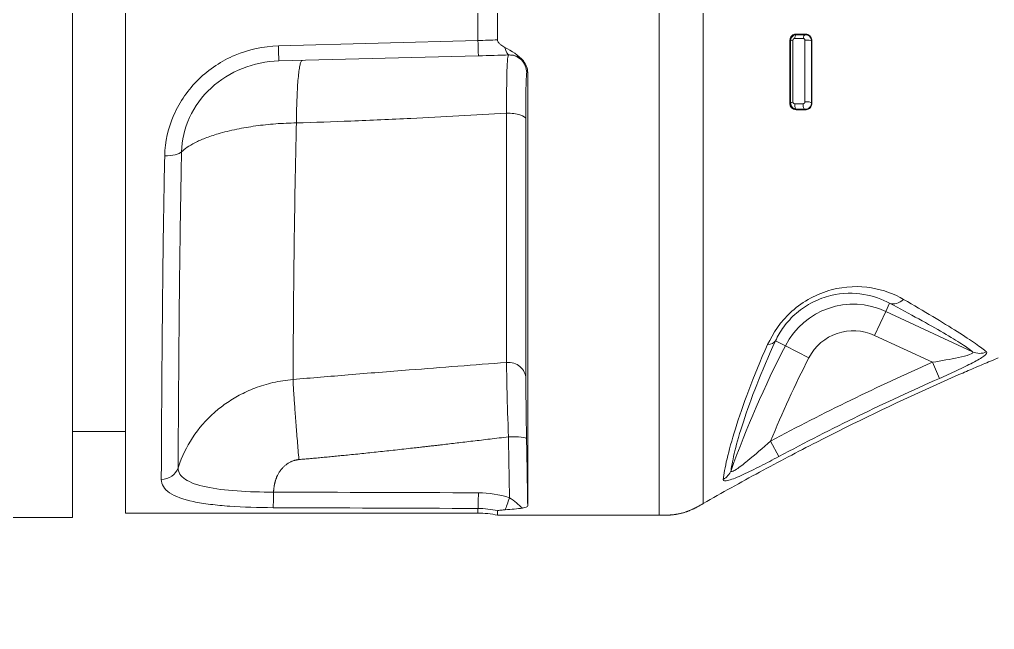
# Model space of a CAD drawing. Header units: millimetres. Extents: x 0 to 594, y 0 to 532.
# Drawn here: x 460.39 to 465.91, y 279.06 to 282.52 of the extents above; entities that cross this region are included whole.
import ezdxf

# ---------------------------------------------------------------- set-up
doc = ezdxf.new("R2010")
doc.units = ezdxf.units.MM
for name, color, linetype, true_color in [('13', 7, 'Continuous', 0xffffff), ('201', 7, 'Continuous', 0xffffff), ('4', 7, 'Continuous', 0xffffff)]:
    doc.layers.add(name, color=color, linetype=linetype, true_color=true_color)

# ---------------------------------------------------------------- blocks, each defined once
blk = doc.blocks.new('_U13')
at = {"layer": '201', "color": 250, "lineweight": 13}
blk.add_arc((430.61169, 282.820884), 53.921515, 175, 359.999943, dxfattribs=at)

msp = doc.modelspace()

# ---------------------------------------------------------------- linework, layer by layer
at = {"layer": '13', "color": 250, "linetype": 'Continuous', "lineweight": 18}
msp.add_circle((430.61169, 282.82088), 80.5978, dxfattribs=at)
at = {"layer": '4', "color": 250, "linetype": 'Continuous', "lineweight": 18}
for p, q in [((460.68669, 285.94588), (460.68669, 279.69588)), ((460.98669, 279.72088), (460.98669, 285.92008)), ((463.09515, 283.23904), (463.09515, 282.40273)), ((462.98666, 282.31237), (461.85615, 282.28277)), ((463.26602, 282.21737), (463.26602, 279.76221)), ((463.25528, 281.95276), (463.25528, 280.48283)), ((460.68669, 280.18338), (460.98669, 280.18338)), ((458.98669, 279.69588), (460.68669, 279.69588)), ((460.98669, 279.72088), (462.98404, 279.72088)), ((463.09515, 279.70838), (463.09515, 279.73375)), ((463.09515, 279.70838), (463.61169, 279.70838)), ((463.61169, 279.70838), (464.01169, 279.70838))]:
    msp.add_line(p, q, dxfattribs=at)
at = {"layer": '4', "color": 250, "linetype": 'Continuous', "lineweight": 13}
for p, q in [((462.98404, 282.39872), (462.98404, 283.24305)), ((464.01169, 279.70838), (464.01169, 282.82088)), ((461.85353, 282.36813), (462.98404, 282.39872)), ((463.14658, 280.57446), (463.14658, 281.98678)), ((465.3165, 280.91011), (465.29496, 280.86391)), ((465.29496, 280.86391), (465.23165, 280.72815)), ((465.29496, 280.86391), (465.78632, 280.63478)), ((464.67072, 280.69754), (464.726, 280.66913)), ((465.55931, 280.57536), (465.23165, 280.72815)), ((464.726, 280.66913), (464.85923, 280.60065)), ((465.59941, 280.48438), (465.55931, 280.57536)), ((464.64252, 280.12895), (464.68926, 280.04142)), ((462.98404, 279.72088), (462.98404, 279.7471))]:
    msp.add_line(p, q, dxfattribs=at)
for centre, radius, start, end in [((465.11169, 280.47088), 0.43365, 65, 152.79672), ((465.11169, 280.47088), 0.28386, 65, 152.79672), ((470.09227, 277.91085), 6.03365, 152.796717, 160.118336), ((470.09227, 277.91085), 5.88386, 152.796717, 157.85325)]:
    msp.add_arc(centre, radius, start, end, dxfattribs=at)
at = {"layer": '4', "color": 250, "linetype": 'Continuous', "lineweight": 18}
msp.add_arc((462.98404, 279.22088), 0.5, 77.16143, 90, dxfattribs=at)
at = {"layer": '4', "color": 250, "linetype": 'Continuous', "lineweight": 13}
for centre, major_axis, ratio, start_param, end_param in [((464.78085, 282.3972), (0.025, 0), 0.156962, 2.0669808, 3.088575), ((464.79076, 282.4069), (0, 0.025), 0.480087, 0.0596965, 1.4352171), ((464.83882, 282.4069), (0, 0.025), 0.478248, 0.0596282, 1.4337279), ((464.84872, 282.39662), (0.025, 0), 0.15943, 0.0530389, 2.0638748), ((462.98404, 282.41234), (0.00262, -0.09997), 0.003598, 4.8489482, 6.2831853), ((463.15984, 282.41694), (0.00262, -0.09997), 0.298392, 5.3090263, 6.2831853), ((464.78083, 282.04394), (0.025, 0), 0.287835, 2.0670008, 3.0869167), ((464.79098, 282.03424), (0, 0.025), 0.492199, 1.3110089, 3.0814335), ((464.83864, 282.03424), (0, 0.025), 0.490608, 1.3081327, 3.0814955), ((464.84879, 282.04452), (0.025, 0.00001), 0.291751, 0.0547438, 2.0638182), ((465.35871, 281.00061), (-0.04707, -0.08823), 0.715842, 0.075022, 1.124792), ((464.58191, 280.74319), (0.0906, -0.04233), 0.583363, 5.4617345, 6.2187043), ((465.82853, 280.72529), (-0.06472, -0.07623), 0.980911, 0.2724992, 1.0967704), ((464.32434, 279.99673), (0.09913, -0.01314), 0.971189, 5.35069, 6.061767), ((489.64636, 282.81041), (114.56498, 0.31379), 0.026042, 4.4670296, 4.4774609), ((462.98404, 279.84625), (-0.00035, -0.1), 0.026688, 0.1301845, 1.4662052), ((463.16017, 279.81863), (-0.03023, -0.09532), 0.05678, 0.6095423, 1.478977), ((489.64381, 282.82087), (114.56513, 0.32427), 0.02691, 4.4670244, 4.4774557)]:
    msp.add_ellipse(centre, major_axis=major_axis, ratio=ratio, start_param=start_param, end_param=end_param, dxfattribs=at)
for points, weights, degree in [([(464.2606, 279.77474), (464.2606, 279.77475), (464.2606, 281.0365), (464.2606, 282.82088)], [1, 0.804737854124, 0.804737854124, 1], 3), ([(461.95589, 281.93202), (461.95784, 282.28543), (461.98933, 282.28626)], [1, 0.823358754809, 1], 2), ([(461.96974, 280.02404), (461.94122, 280.35871), (461.93628, 280.47791)], [1, 0.851577793646, 1], 2)]:
    msp.add_rational_spline(points, weights, degree=degree, dxfattribs=at)
for points in [[(462.98404, 282.39872), (463.02174, 282.39994), (463.05877, 282.40128), (463.09515, 282.40273)], [(464.76895, 282.40066), (464.76895, 282.28218), (464.76894, 282.16515), (464.76893, 282.05027)], [(464.82697, 282.41032), (464.81093, 282.41031), (464.79489, 282.41029), (464.77887, 282.41028)], [(464.78663, 282.43521), (464.78777, 282.43409), (464.78891, 282.43298), (464.79004, 282.43186)], [(464.79004, 282.43186), (464.80606, 282.43186), (464.82208, 282.43186), (464.83811, 282.43186)], [(464.83811, 282.43186), (464.83918, 282.43297), (464.84026, 282.43409), (464.84134, 282.43521)], [(464.83695, 282.05094), (464.83692, 282.16538), (464.8369, 282.28202), (464.83689, 282.40013)], [(464.87604, 282.39928), (464.87525, 282.39846), (464.87447, 282.39765), (464.87369, 282.39684)], [(463.26602, 282.21737), (463.26413, 282.21734), (463.26225, 282.2173), (463.26038, 282.21727)], [(464.75163, 282.04029), (464.75305, 282.04164), (464.75446, 282.04299), (464.75587, 282.04434)], [(464.77909, 282.04067), (464.79498, 282.04069), (464.81089, 282.04071), (464.8268, 282.04073)], [(464.87375, 282.04493), (464.87464, 282.04403), (464.87552, 282.04313), (464.87641, 282.04224)], [(464.8379, 282.00928), (464.82201, 282.00929), (464.80612, 282.00929), (464.79024, 282.00929)], [(464.8409, 282.00625), (464.8399, 282.00726), (464.8389, 282.00827), (464.8379, 282.00928)], [(464.64252, 280.12895), (464.94255, 280.28918), (465.24806, 280.43816), (465.55931, 280.57536)], [(465.59941, 280.48438), (465.29048, 280.34832), (464.98702, 280.20045), (464.68926, 280.04142)], [(463.16279, 279.80818), (463.16086, 279.92313), (463.15894, 280.03808), (463.15703, 280.15302)], [(462.98666, 279.8358), (463.04682, 279.83559), (463.10552, 279.82634), (463.16279, 279.80818)], [(463.16279, 279.80818), (463.19022, 279.79035), (463.21544, 279.76824), (463.23573, 279.74931)], [(463.09515, 279.73375), (463.05882, 279.74243), (463.0218, 279.74693), (462.98404, 279.7471)]]:
    msp.add_open_spline(points, degree=3, dxfattribs=at)
at = {"layer": '4', "color": 250, "linetype": 'Continuous', "lineweight": 18}
for points, knots in [([(463.13664, 282.36013), (463.12868, 282.36423), (463.1209, 282.36878), (463.10958, 282.37744), (463.10555, 282.38102), (463.10009, 282.38776), (463.09823, 282.39065), (463.09581, 282.39659), (463.09515, 282.39968), (463.09515, 282.40273)], [0, 0, 0, 0, 0.431462, 0.431462, 0.6882779, 0.6882779, 0.8512418, 0.8512418, 1, 1, 1, 1]), ([(464.75194, 282.40128), (464.75194, 282.40456), (464.75243, 282.40792), (464.75434, 282.41426), (464.7558, 282.41733), (464.75941, 282.42273), (464.76161, 282.42515), (464.76665, 282.42934), (464.76958, 282.43109), (464.77608, 282.43385), (464.77976, 282.43474), (464.78448, 282.43516), (464.78555, 282.43521), (464.78663, 282.43521)], [0, 0, 0, 0, 0.1755564, 0.1755564, 0.3512565, 0.3512565, 0.5259707, 0.5259707, 0.7163853, 0.7163853, 0.9358482, 0.9358482, 1, 1, 1, 1]), ([(464.75589, 282.39741), (464.75592, 282.40071), (464.75642, 282.40404), (464.75834, 282.41037), (464.75977, 282.41344), (464.76335, 282.41888), (464.76551, 282.42132), (464.77044, 282.42557), (464.77329, 282.42738), (464.77961, 282.43024), (464.78319, 282.43122), (464.78787, 282.43176), (464.78895, 282.43184), (464.79004, 282.43186)], [0, 0, 0, 0, 0.1844125, 0.1844125, 0.3698489, 0.3698489, 0.5490351, 0.5490351, 0.7350054, 0.7350054, 0.9392117, 0.9392117, 1, 1, 1, 1]), ([(464.78663, 282.43521), (464.79401, 282.43521), (464.8014, 282.43521), (464.81963, 282.43521), (464.83048, 282.43521), (464.84134, 282.43521)], [0, 0, 0, 0, 0.4051555, 0.4051555, 1, 1, 1, 1]), ([(464.83811, 282.43186), (464.84245, 282.43194), (464.84687, 282.43117), (464.85499, 282.4281), (464.85882, 282.42576), (464.86538, 282.41981), (464.86819, 282.41606), (464.87207, 282.40801), (464.87326, 282.4036), (464.87365, 282.39842), (464.87368, 282.39763), (464.87369, 282.39684)], [0, 0, 0, 0, 0.2380389, 0.2380389, 0.4748394, 0.4748394, 0.7203551, 0.7203551, 0.9582671, 0.9582671, 1, 1, 1, 1]), ([(464.84134, 282.43521), (464.84564, 282.43521), (464.84994, 282.43435), (464.85787, 282.43112), (464.8616, 282.42871), (464.86798, 282.42263), (464.87072, 282.41886), (464.87446, 282.41074), (464.87563, 282.40632), (464.87601, 282.40099), (464.87604, 282.40013), (464.87604, 282.39928)], [0, 0, 0, 0, 0.2428945, 0.2428945, 0.4856122, 0.4856122, 0.7300967, 0.7300967, 0.9577501, 0.9577501, 1, 1, 1, 1]), ([(464.78711, 282.0063), (464.78191, 282.0063), (464.77678, 282.0074), (464.76787, 282.01133), (464.76389, 282.0141), (464.75793, 282.02048), (464.75567, 282.02393), (464.75278, 282.03097), (464.75193, 282.03452), (464.75166, 282.03888), (464.75163, 282.03958), (464.75163, 282.04029)], [0, 0, 0, 0, 0.2882859, 0.2882859, 0.5576413, 0.5576413, 0.7792649, 0.7792649, 0.9647986, 0.9647986, 1, 1, 1, 1]), ([(464.79024, 282.00929), (464.78928, 282.00931), (464.78832, 282.00937), (464.78337, 282.00989), (464.7794, 282.011), (464.77511, 282.01304), (464.77445, 282.01338), (464.77031, 282.01568), (464.76711, 282.01824), (464.76179, 282.0243), (464.75961, 282.0279), (464.75662, 282.0357), (464.75583, 282.04005), (464.75587, 282.04434)], [0, 0, 0, 0, 0.052245, 0.052245, 0.2741669, 0.2741669, 0.3149623, 0.3149623, 0.5363885, 0.5363885, 0.7630643, 0.7630643, 1, 1, 1, 1]), ([(464.87641, 282.04224), (464.87641, 282.0388), (464.87589, 282.03524), (464.87382, 282.02844), (464.87224, 282.02512), (464.8683, 282.01926), (464.86591, 282.01663), (464.8606, 282.01221), (464.85759, 282.01038), (464.85114, 282.00762), (464.84761, 282.00673), (464.84306, 282.0063), (464.84198, 282.00625), (464.8409, 282.00625)], [0, 0, 0, 0, 0.1844868, 0.1844868, 0.369371, 0.369371, 0.5498366, 0.5498366, 0.7355194, 0.7355194, 0.937329, 0.937329, 1, 1, 1, 1]), ([(464.8409, 282.00625), (464.8352, 282.00625), (464.82949, 282.00626), (464.81156, 282.00628), (464.79933, 282.00629), (464.78711, 282.0063)], [0, 0, 0, 0, 0.3178213, 0.3178213, 1, 1, 1, 1]), ([(465.93227, 280.60004), (465.9211, 280.59556), (465.88173, 280.57949), (465.8145, 280.551), (465.70265, 280.50237), (465.39597, 280.36659), (465.01113, 280.18158), (464.63337, 279.98272), (464.41964, 279.86518), (464.31349, 279.8051), (464.2606, 279.77475)], [0, 0, 0, 0, 0.0193486, 0.0683811, 0.1174137, 0.2154789, 0.6077394, 0.8038697, 0.9019349, 1, 1, 1, 1]), ([(463.09515, 279.73375), (463.09515, 279.73415), (463.09584, 279.73456), (463.09825, 279.73531), (463.09995, 279.73567), (463.10589, 279.73665), (463.11092, 279.73721), (463.12317, 279.73839), (463.13075, 279.73897), (463.13849, 279.73949)], [0, 0, 0, 0, 0.1486226, 0.1486226, 0.2947548, 0.2947548, 0.5963719, 0.5963719, 1, 1, 1, 1])]:
    msp.add_open_spline(points, degree=3, knots=knots, dxfattribs=at)
for points, degree in [([(464.75163, 282.04029), (464.75177, 282.15883), (464.75188, 282.27947), (464.75194, 282.40128)], 3), ([(463.24133, 282.28307), (463.21247, 282.31601), (463.17563, 282.34002), (463.13664, 282.36013)], 3), ([(464.75587, 282.04434), (464.75588, 282.1601), (464.75589, 282.27803), (464.75589, 282.39741)], 3), ([(464.87369, 282.39684), (464.8737, 282.2778), (464.87372, 282.16025), (464.87375, 282.04493)], 3), ([(464.87604, 282.39928), (464.87612, 282.27878), (464.87624, 282.15945), (464.87641, 282.04224)], 3), ([(463.16246, 282.31698), (463.10523, 282.31548), (463.04663, 282.31394), (462.98666, 282.31237)], 3), ([(463.24133, 282.28307), (463.22103, 282.30574), (463.19384, 282.3178), (463.16246, 282.31698)], 3), ([(463.24133, 282.28307), (463.25709, 282.26508), (463.26602, 282.24135), (463.26602, 282.21737)], 3), ([(463.13849, 279.73949), (463.17401, 279.74188), (463.20766, 279.74476), (463.23573, 279.74931)], 3), ([(463.26602, 279.76221), (463.26602, 279.75708), (463.25507, 279.75244), (463.23573, 279.74931)], 3), ([(464.01169, 279.70838), (464.0638, 279.70838), (464.11591, 279.70838), (464.17028, 279.72274), (464.21541, 279.7488), (464.2606, 279.77475)], 5)]:
    msp.add_open_spline(points, degree=degree, dxfattribs=at)
at = {"layer": '4', "color": 250, "linetype": 'Continuous', "lineweight": 13}
for points, degree, knots in [([(464.75589, 282.39741), (464.75477, 282.39851), (464.75365, 282.3996), (464.75234, 282.40089), (464.75214, 282.40109), (464.75194, 282.40128)], 3, [0, 0, 0, 0, 0.8498149, 0.8498149, 1, 1, 1, 1]), ([(464.77887, 282.41028), (464.77855, 282.41028), (464.77823, 282.41027), (464.77688, 282.41015), (464.77584, 282.40989), (464.774, 282.40912), (464.77316, 282.40862), (464.77173, 282.40744), (464.7711, 282.40675), (464.77006, 282.40522), (464.76964, 282.40434), (464.76909, 282.40254), (464.76895, 282.40158), (464.76895, 282.40066)], 3, [0, 0, 0, 0, 0.0666516, 0.0666516, 0.2846194, 0.2846194, 0.474034, 0.474034, 0.6486662, 0.6486662, 0.8246029, 0.8246029, 1, 1, 1, 1]), ([(464.83689, 282.40013), (464.83689, 282.40036), (464.83688, 282.40059), (464.83678, 282.4021), (464.83645, 282.40336), (464.83538, 282.40568), (464.83459, 282.40675), (464.83277, 282.40848), (464.8317, 282.40916), (464.82944, 282.41007), (464.8282, 282.41032), (464.82697, 282.41032)], 3, [0, 0, 0, 0, 0.0390719, 0.0390719, 0.2676088, 0.2676088, 0.5133125, 0.5133125, 0.756256, 0.756256, 1, 1, 1, 1]), ([(461.20947, 281.74575), (461.21115, 281.82505), (461.22867, 281.90303), (461.29458, 282.0523), (461.3423, 282.12093), (461.46071, 282.23663), (461.53183, 282.28375), (461.68538, 282.34808), (461.76903, 282.36584), (461.85353, 282.36813)], 3, [0, 0, 0, 0, 0.25, 0.25, 0.5, 0.5, 0.75, 0.75, 1, 1, 1, 1]), ([(461.85615, 282.28277), (461.85606, 282.28277), (461.85574, 282.29155), (461.85478, 282.32256), (461.85416, 282.34465), (461.85353, 282.36813)], 3, [0, 0, 0, 0, 0.5, 0.5, 1, 1, 1, 1]), ([(463.14658, 281.98677), (463.14589, 282.08332), (463.14666, 282.16816), (463.15068, 282.28489), (463.1539, 282.31675), (463.15777, 282.31685)], 3, [0, 0, 0, 0, 0.5, 0.5, 1, 1, 1, 1]), ([(463.26038, 282.21727), (463.26028, 282.24382), (463.24908, 282.27016), (463.21097, 282.30714), (463.18431, 282.31755), (463.15777, 282.31685)], 3, [0, 0, 0, 0, 0.5, 0.5, 1, 1, 1, 1]), ([(461.85615, 282.28277), (461.78539, 282.28092), (461.71446, 282.26688), (461.58406, 282.21511), (461.52314, 282.1769), (461.42102, 282.08199), (461.37935, 282.0251), (461.32172, 281.90054), (461.30629, 281.83463), (461.30499, 281.76836)], 3, [0, 0, 0, 0, 0.25, 0.25, 0.5, 0.5, 0.75, 0.75, 1, 1, 1, 1]), ([(463.26038, 282.21727), (463.25896, 282.21724), (463.25767, 282.19182), (463.25582, 282.09833), (463.25528, 282.03066), (463.25528, 281.95276)], 3, [0, 0, 0, 0, 0.5, 0.5, 1, 1, 1, 1]), ([(464.76893, 282.05027), (464.76893, 282.05007), (464.76894, 282.04988), (464.76901, 282.04865), (464.76926, 282.04765), (464.77008, 282.04565), (464.77074, 282.04466), (464.77246, 282.04285), (464.77361, 282.04206), (464.77616, 282.04097), (464.77761, 282.04066), (464.77909, 282.04067)], 3, [0, 0, 0, 0, 0.0340891, 0.0340891, 0.2182373, 0.2182373, 0.4413661, 0.4413661, 0.7130112, 0.7130112, 1, 1, 1, 1]), ([(464.8268, 282.04073), (464.82716, 282.04073), (464.82752, 282.04075), (464.82885, 282.0409), (464.82985, 282.04117), (464.83166, 282.04197), (464.83251, 282.04249), (464.834, 282.04374), (464.83467, 282.04448), (464.83578, 282.04614), (464.83623, 282.04707), (464.83681, 282.04898), (464.83695, 282.04998), (464.83695, 282.05094)], 3, [0, 0, 0, 0, 0.0732849, 0.0732849, 0.274092, 0.274092, 0.457655, 0.457655, 0.6356205, 0.6356205, 0.8182152, 0.8182152, 1, 1, 1, 1]), ([(464.87375, 282.04493), (464.87378, 282.04145), (464.87329, 282.03793), (464.87128, 282.03118), (464.86973, 282.02789), (464.86585, 282.0221), (464.86351, 282.01951), (464.85824, 282.01516), (464.85526, 282.01335), (464.84883, 282.01064), (464.84528, 282.00975), (464.84047, 282.00931), (464.83918, 282.00926), (464.8379, 282.00928)], 3, [0, 0, 0, 0, 0.1860912, 0.1860912, 0.3750623, 0.3750623, 0.5569701, 0.5569701, 0.7391115, 0.7391115, 0.9313937, 0.9313937, 1, 1, 1, 1]), ([(463.14658, 281.98678), (462.96594, 281.97667), (462.67207, 281.96021), (462.27514, 281.94201), (462.05888, 281.93525), (461.95589, 281.93202)], 3, [0, 0, 0, 0, 0.4552241, 0.7405609, 1, 1, 1, 1]), ([(463.25528, 281.95276), (463.2548, 281.96226), (463.24253, 281.97163), (463.20189, 281.98435), (463.17382, 281.98761), (463.14658, 281.98678)], 3, [0, 0, 0, 0, 0.5, 0.5, 1, 1, 1, 1]), ([(464.79024, 282.00929), (464.78945, 282.00853), (464.78866, 282.00778), (464.78761, 282.00678), (464.78736, 282.00654), (464.78711, 282.0063)], 3, [0, 0, 0, 0, 0.7584206, 0.7584206, 1, 1, 1, 1]), ([(461.95589, 281.93202), (461.9361, 281.93155), (461.89651, 281.93059), (461.83804, 281.92697), (461.78069, 281.9218), (461.70568, 281.9125), (461.61235, 281.89654), (461.51637, 281.87287), (461.43827, 281.84632), (461.38014, 281.82032), (461.33507, 281.79416), (461.31482, 281.77672), (461.30499, 281.76825)], 3, [0, 0, 0, 0, 0.067281, 0.1345631, 0.2018467, 0.269132, 0.4058777, 0.5571488, 0.6770249, 0.7907884, 0.898444, 1, 1, 1, 1]), ([(461.95589, 281.93202), (461.95143, 281.76547), (461.94846, 281.60846), (461.94383, 281.3128), (461.94217, 281.17294), (461.9396, 280.92381), (461.93867, 280.81326), (461.93757, 280.66883), (461.93725, 280.62434), (461.93671, 280.54464), (461.93647, 280.50913), (461.93628, 280.47791)], 3, [0, 0, 0, 0, 0.25, 0.25, 0.5, 0.5, 0.75, 0.75, 0.875, 0.875, 1, 1, 1, 1]), ([(461.18996, 279.91191), (461.19034, 279.9896), (461.19085, 280.08876), (461.19192, 280.26895), (461.19234, 280.33472), (461.1933, 280.47477), (461.19384, 280.54899), (461.19575, 280.78393), (461.19735, 280.95784), (461.20201, 281.33524), (461.20499, 281.53496), (461.20947, 281.74575)], 3, [0, 0, 0, 0, 0.25, 0.25, 0.375, 0.375, 0.5, 0.5, 0.75, 0.75, 1, 1, 1, 1]), ([(461.20947, 281.74575), (461.23065, 281.74534), (461.25178, 281.74735), (461.28587, 281.75542), (461.29874, 281.76146), (461.30499, 281.76836)], 3, [0, 0, 0, 0, 0.5, 0.5, 1, 1, 1, 1]), ([(461.305, 281.76826), (461.30051, 281.56243), (461.29752, 281.36744), (461.29286, 280.99896), (461.29125, 280.82918), (461.28934, 280.59981), (461.28879, 280.52735), (461.28783, 280.39062), (461.28741, 280.32641), (461.28634, 280.15049), (461.28583, 280.05367), (461.28544, 279.97781)], 3, [0, 0, 0, 0, 0.25, 0.25, 0.5, 0.5, 0.625, 0.625, 0.75, 0.75, 1, 1, 1, 1]), ([(464.62554, 280.67566), (464.65434, 280.73973), (464.6996, 280.80727), (464.82691, 280.92138), (464.90671, 280.96423), (465.06589, 281.00728), (465.14391, 281.00877), (465.28241, 280.98609), (465.34354, 280.96218), (465.39538, 280.93215)], 3, [0, 0, 0, 0, 0.25, 0.25, 0.5, 0.5, 0.75, 0.75, 1, 1, 1, 1]), ([(465.3165, 280.91011), (465.27511, 280.93278), (465.22615, 280.95122), (465.11412, 280.96966), (465.05065, 280.96975), (464.9495, 280.94521), (464.91561, 280.93305), (464.84919, 280.89955), (464.8177, 280.8786), (464.76134, 280.83045), (464.73735, 280.80407), (464.69767, 280.75006), (464.68261, 280.72349), (464.67072, 280.69754)], 3, [0, 0, 0, 0, 0.25, 0.25, 0.5, 0.5, 0.625, 0.625, 0.75, 0.75, 0.875, 0.875, 1, 1, 1, 1]), ([(465.78632, 280.63478), (465.77222, 280.64676), (465.75208, 280.66141), (465.69732, 280.69718), (465.66226, 280.71853), (465.53885, 280.79024), (465.43317, 280.84787), (465.3165, 280.91011)], 3, [0, 0, 0, 0, 0.25, 0.25, 0.5, 0.5, 1, 1, 1, 1]), ([(465.39538, 280.93215), (465.51284, 280.86412), (465.61793, 280.80112), (465.74063, 280.72363), (465.77555, 280.70069), (465.83082, 280.6622), (465.8512, 280.64659), (465.86552, 280.63401)], 3, [0, 0, 0, 0, 0.5, 0.5, 0.75, 0.75, 1, 1, 1, 1]), ([(464.67072, 280.69754), (464.58728, 280.51868), (464.52906, 280.36519), (464.46755, 280.17538), (464.45195, 280.12037), (464.4292, 280.02847), (464.42191, 279.99117), (464.41825, 279.96277)], 3, [0, 0, 0, 0, 0.5, 0.5, 0.75, 0.75, 1, 1, 1, 1]), ([(464.37315, 279.91158), (464.37685, 279.94124), (464.38417, 279.98016), (464.40698, 280.07593), (464.42258, 280.13321), (464.48399, 280.33054), (464.54205, 280.49), (464.62554, 280.67566)], 3, [0, 0, 0, 0, 0.25, 0.25, 0.5, 0.5, 1, 1, 1, 1]), ([(465.55931, 280.57536), (465.61021, 280.5838), (465.66126, 280.59288), (465.73021, 280.60782), (465.75219, 280.61304), (465.78486, 280.62423), (465.79296, 280.63025), (465.78632, 280.63478)], 3, [0, 0, 0, 0, 0.5, 0.5, 0.75, 0.75, 1, 1, 1, 1]), ([(465.86552, 280.63401), (465.87088, 280.62929), (465.86566, 280.62113), (465.83681, 280.59964), (465.81378, 280.58651), (465.7602, 280.55862), (465.72968, 280.54385), (465.66588, 280.51403), (465.63306, 280.4992), (465.59941, 280.48438)], 3, [0, 0, 0, 0, 0.25, 0.25, 0.5, 0.5, 0.75, 0.75, 1, 1, 1, 1]), ([(461.93628, 280.47791), (462.04065, 280.48675), (462.26014, 280.50534), (462.6636, 280.53753), (462.96264, 280.5604), (463.14658, 280.57446)], 3, [0, 0, 0, 0, 0.2586992, 0.5440412, 1, 1, 1, 1]), ([(463.15703, 280.15301), (463.1536, 280.2466), (463.15074, 280.33652), (463.14797, 280.44697), (463.14729, 280.48008), (463.14651, 280.53563), (463.1464, 280.5579), (463.14658, 280.57447)], 3, [0, 0, 0, 0, 0.5, 0.5, 0.75, 0.75, 1, 1, 1, 1]), ([(463.25528, 280.48283), (463.2548, 280.50843), (463.24253, 280.53365), (463.20189, 280.56791), (463.17382, 280.5767), (463.14658, 280.57447)], 3, [0, 0, 0, 0, 0.5, 0.5, 1, 1, 1, 1]), ([(461.28544, 279.9778), (461.28609, 279.97979), (461.30553, 280.03942), (461.36115, 280.15383), (461.46164, 280.26939), (461.55646, 280.34412), (461.63279, 280.39123), (461.72219, 280.43188), (461.82442, 280.46397), (461.89809, 280.47315), (461.93628, 280.47791)], 3, [0, 0, 0, 0, 0.0073617, 0.2202103, 0.4410468, 0.5344165, 0.6369952, 0.7487851, 0.8697869, 1, 1, 1, 1]), ([(463.25528, 280.48283), (463.25528, 280.45624), (463.25572, 280.41002), (463.25728, 280.29167), (463.25839, 280.21952), (463.25963, 280.14428)], 3, [0, 0, 0, 0, 0.5, 0.5, 1, 1, 1, 1]), ([(463.15703, 280.15302), (462.81155, 280.11132), (462.61478, 280.08921), (462.25801, 280.04914), (461.96974, 280.02404)], 2, [0, 0, 0, 0.4666263, 0.4666263, 1, 1, 1]), ([(463.25963, 280.14428), (463.25948, 280.14706), (463.24826, 280.14963), (463.21017, 280.15288), (463.18354, 280.15353), (463.15703, 280.15302)], 3, [0, 0, 0, 0, 0.5, 0.5, 1, 1, 1, 1]), ([(463.25963, 280.14428), (463.26073, 280.07799), (463.26184, 280.0117), (463.26397, 279.88434), (463.26499, 279.82328), (463.26602, 279.76221)], 3, [0, 0, 0, 0, 0.5205181, 0.5205181, 1, 1, 1, 1]), ([(464.41825, 279.96277), (464.41707, 279.95739), (464.41942, 279.95514), (464.43087, 279.95825), (464.43946, 279.96317), (464.46731, 279.98163), (464.48895, 279.99867), (464.55401, 280.0516), (464.59835, 280.09009), (464.64252, 280.12895)], 3, [0, 0, 0, 0, 0.125, 0.125, 0.25, 0.25, 0.5, 0.5, 1, 1, 1, 1]), ([(464.68926, 280.04142), (464.65433, 280.02276), (464.61986, 280.0047), (464.55192, 279.97014), (464.51787, 279.95333), (464.45526, 279.92468), (464.42613, 279.91256), (464.38363, 279.90079), (464.37198, 279.90216), (464.37315, 279.91158)], 3, [0, 0, 0, 0, 0.25, 0.25, 0.5, 0.5, 0.75, 0.75, 1, 1, 1, 1]), ([(461.18996, 279.91191), (461.21111, 279.9119), (461.23221, 279.91839), (461.26628, 279.9419), (461.27916, 279.95887), (461.28544, 279.97782)], 3, [0, 0, 0, 0, 0.5, 0.5, 1, 1, 1, 1]), ([(461.28545, 279.97779), (461.28507, 279.95242), (461.29928, 279.93015), (461.35349, 279.89378), (461.39383, 279.87946), (461.49413, 279.8581), (461.55372, 279.85094), (461.68479, 279.84167), (461.75456, 279.8396), (461.82587, 279.84003)], 3, [0, 0, 0, 0, 0.25, 0.25, 0.5, 0.5, 0.75, 0.75, 1, 1, 1, 1]), ([(461.96974, 280.02404), (461.93857, 280.02131), (461.88329, 279.98756), (461.84469, 279.93327), (461.83516, 279.8989), (461.82814, 279.87362), (461.82588, 279.84002)], 2, [0, 0, 0, 0.2562261, 0.5124522, 0.7686782, 0.7686782, 1, 1, 1]), ([(461.82326, 279.75146), (461.73836, 279.75179), (461.6547, 279.75436), (461.53904, 279.76251), (461.50267, 279.76592), (461.43416, 279.77449), (461.40173, 279.77972), (461.31455, 279.79828), (461.26819, 279.81485), (461.20604, 279.85686), (461.18981, 279.88256), (461.18997, 279.91191)], 3, [0, 0, 0, 0, 0.25, 0.25, 0.375, 0.375, 0.5, 0.5, 0.75, 0.75, 1, 1, 1, 1]), ([(461.82326, 279.75146), (461.82385, 279.75455), (461.82445, 279.76514), (461.82539, 279.79694), (461.82573, 279.81805), (461.82587, 279.84003)], 3, [0, 0, 0, 0, 0.5, 0.5, 1, 1, 1, 1])]:
    msp.add_open_spline(points, degree=degree, knots=knots, dxfattribs=at)

# ---------------------------------------------------------------- block references
at = {"layer": '201', "color": 250, "linetype": 'Continuous', "lineweight": 18}
msp.add_blockref('_U13', (0, 0), dxfattribs=at)

doc.saveas('drawing.dxf')
